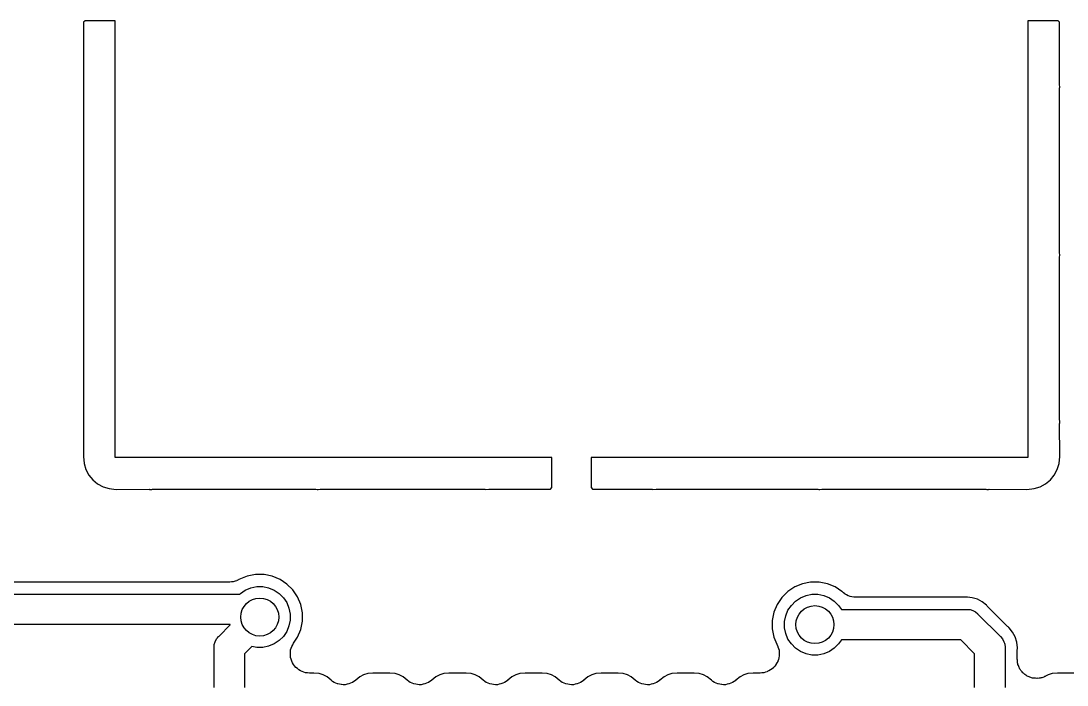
# Model space of a CAD drawing. Extents: x 115.8 to 161.5, y -138.1 to -92.5.
# Drawn here: x 150.43 to 157.31, y -119.95 to -115.58 of the extents above; entities that cross this region are included whole.
import ezdxf

# ---------------------------------------------------------------- set-up
doc = ezdxf.new("R2010")
doc.units = 0
doc.layers.add('BLACK', color=7, linetype='CONTINUOUS')

msp = doc.modelspace()

# ---------------------------------------------------------------- linework, layer by layer
at = {"layer": 'BLACK', "linetype": 'CONTINUOUS'}
for p, q in [((150.851, -115.579), (150.842, -115.588)), ((150.842, -115.588), (150.842, -115.963)), ((151.05, -115.579), (150.851, -115.579)), ((151.05, -118.45), (151.05, -115.579)), ((157.249, -115.579), (157.05, -115.579)), ((157.05, -115.579), (157.05, -118.45)), ((157.258, -115.588), (157.249, -115.579)), ((157.258, -115.986), (157.258, -115.588)), ((150.842, -115.964), (150.841, -115.972)), ((150.842, -115.963), (150.842, -115.964)), ((150.841, -115.979), (150.84, -115.983)), ((150.84, -115.983), (150.841, -116.006)), ((150.841, -115.972), (150.841, -115.979)), ((150.841, -116.006), (150.842, -116.008)), ((150.842, -116.008), (150.841, -116.011)), ((150.841, -116.011), (150.842, -116.014)), ((150.842, -116.014), (150.841, -117.067)), ((157.259, -115.989), (157.258, -115.986)), ((157.258, -115.992), (157.259, -115.989)), ((157.258, -115.994), (157.258, -115.992)), ((157.26, -116.017), (157.258, -115.994)), ((157.258, -116.036), (157.259, -116.028)), ((157.258, -116.037), (157.258, -116.036)), ((157.259, -117.096), (157.258, -116.037)), ((157.259, -116.02), (157.26, -116.017)), ((157.259, -116.028), (157.259, -116.02)), ((150.841, -117.069), (150.84, -117.076)), ((150.841, -117.067), (150.841, -117.069)), ((150.84, -117.076), (150.84, -117.083)), ((150.84, -117.083), (150.841, -117.096)), ((150.841, -117.096), (150.841, -117.098)), ((150.841, -117.098), (150.841, -117.101)), ((150.841, -117.101), (150.841, -117.104)), ((150.841, -117.104), (150.841, -118.172)), ((157.259, -117.099), (157.259, -117.096)), ((157.259, -117.102), (157.259, -117.099)), ((157.259, -117.104), (157.259, -117.102)), ((157.26, -117.117), (157.259, -117.104)), ((157.259, -117.131), (157.26, -117.123)), ((157.259, -117.133), (157.259, -117.131)), ((157.259, -118.206), (157.259, -117.133)), ((157.26, -117.123), (157.26, -117.117)), ((150.841, -118.172), (150.841, -118.173)), ((150.841, -118.173), (150.84, -118.18)), ((150.84, -118.18), (150.84, -118.187)), ((150.84, -118.187), (150.84, -118.188)), ((150.84, -118.188), (150.84, -118.192)), ((150.84, -118.192), (150.841, -118.195)), ((150.841, -118.195), (150.84, -118.444)), ((157.26, -118.209), (157.259, -118.206)), ((157.259, -118.228), (157.26, -118.226)), ((157.26, -118.444), (157.259, -118.228)), ((157.26, -118.212), (157.26, -118.209)), ((157.26, -118.213), (157.26, -118.212)), ((157.26, -118.221), (157.26, -118.213)), ((157.26, -118.226), (157.26, -118.221)), ((150.84, -118.444), (150.845, -118.491)), ((157.255, -118.491), (157.26, -118.444)), ((150.845, -118.491), (150.857, -118.53)), ((153.921, -118.45), (151.05, -118.45)), ((153.921, -118.649), (153.921, -118.45)), ((157.05, -118.45), (154.179, -118.45)), ((154.179, -118.45), (154.179, -118.649)), ((157.243, -118.53), (157.255, -118.491)), ((150.857, -118.53), (150.876, -118.566)), ((150.876, -118.566), (150.902, -118.598)), ((157.198, -118.598), (157.224, -118.566)), ((157.224, -118.566), (157.243, -118.53)), ((150.902, -118.598), (150.934, -118.624)), ((150.934, -118.624), (150.97, -118.643)), ((150.97, -118.643), (151.009, -118.655)), ((153.912, -118.658), (153.921, -118.649)), ((154.179, -118.649), (154.188, -118.658)), ((157.091, -118.655), (157.13, -118.643)), ((157.13, -118.643), (157.166, -118.624)), ((157.166, -118.624), (157.198, -118.598)), ((151.009, -118.655), (151.056, -118.66)), ((151.056, -118.66), (151.272, -118.659)), ((151.272, -118.659), (151.274, -118.66)), ((151.274, -118.66), (151.279, -118.66)), ((151.279, -118.66), (151.287, -118.66)), ((151.287, -118.66), (151.288, -118.66)), ((151.288, -118.66), (151.291, -118.66)), ((151.291, -118.66), (151.294, -118.659)), ((151.294, -118.659), (152.367, -118.659)), ((152.367, -118.659), (152.369, -118.659)), ((152.369, -118.659), (152.377, -118.66)), ((152.377, -118.66), (152.383, -118.66)), ((152.383, -118.66), (152.396, -118.659)), ((152.396, -118.659), (152.398, -118.659)), ((152.398, -118.659), (152.401, -118.659)), ((152.401, -118.659), (152.404, -118.659)), ((152.404, -118.659), (153.463, -118.658)), ((153.463, -118.658), (153.464, -118.658)), ((153.464, -118.658), (153.472, -118.659)), ((153.472, -118.659), (153.48, -118.659)), ((153.48, -118.659), (153.483, -118.66)), ((153.483, -118.66), (153.506, -118.658)), ((153.506, -118.658), (153.508, -118.658)), ((153.508, -118.658), (153.511, -118.659)), ((153.511, -118.659), (153.514, -118.658)), ((153.514, -118.658), (153.912, -118.658)), ((154.188, -118.658), (154.563, -118.658)), ((154.563, -118.658), (154.564, -118.658)), ((154.564, -118.658), (154.572, -118.659)), ((154.572, -118.659), (154.579, -118.659)), ((154.579, -118.659), (154.583, -118.66)), ((154.583, -118.66), (154.606, -118.659)), ((154.606, -118.659), (154.608, -118.658)), ((154.608, -118.658), (154.611, -118.659)), ((154.611, -118.659), (154.614, -118.658)), ((154.614, -118.658), (155.667, -118.659)), ((155.667, -118.659), (155.669, -118.659)), ((155.669, -118.659), (155.676, -118.66)), ((155.676, -118.66), (155.683, -118.66)), ((155.683, -118.66), (155.696, -118.659)), ((155.696, -118.659), (155.698, -118.659)), ((155.698, -118.659), (155.701, -118.659)), ((155.701, -118.659), (155.704, -118.659)), ((155.704, -118.659), (156.772, -118.659)), ((156.772, -118.659), (156.773, -118.659)), ((156.773, -118.659), (156.78, -118.66)), ((156.78, -118.66), (156.787, -118.66)), ((156.787, -118.66), (156.788, -118.66)), ((156.788, -118.66), (156.792, -118.66)), ((156.792, -118.66), (156.795, -118.659)), ((156.795, -118.659), (157.044, -118.66)), ((157.044, -118.66), (157.091, -118.655)), ((151.802, -119.27), (150.265, -119.27)), ((151.813, -119.269), (151.802, -119.27)), ((151.825, -119.268), (151.813, -119.269)), ((151.826, -119.268), (151.825, -119.268)), ((151.838, -119.264), (151.826, -119.268)), ((151.826, -119.268), (151.826, -119.268)), ((151.849, -119.261), (151.838, -119.264)), ((151.85, -119.26), (151.849, -119.261)), ((151.849, -119.261), (151.849, -119.261)), ((151.86, -119.255), (151.85, -119.26)), ((151.862, -119.254), (151.86, -119.255)), ((151.918, -119.231), (151.862, -119.254)), ((151.972, -119.22), (151.918, -119.231)), ((152.028, -119.22), (151.972, -119.22)), ((152.082, -119.231), (152.028, -119.22)), ((152.133, -119.252), (152.082, -119.231)), ((152.178, -119.283), (152.133, -119.252)), ((155.622, -119.27), (155.568, -119.281)), ((155.678, -119.27), (155.622, -119.27)), ((155.732, -119.281), (155.678, -119.27)), ((151.873, -119.345), (151.905, -119.323)), ((151.905, -119.323), (151.942, -119.308)), ((151.942, -119.308), (151.98, -119.3)), ((151.98, -119.3), (152.02, -119.3)), ((152.02, -119.3), (152.058, -119.308)), ((152.058, -119.308), (152.095, -119.323)), ((152.095, -119.323), (152.127, -119.345)), ((152.217, -119.322), (152.178, -119.283)), ((152.248, -119.367), (152.217, -119.322)), ((155.472, -119.333), (155.433, -119.372)), ((155.517, -119.302), (155.472, -119.333)), ((155.568, -119.281), (155.517, -119.302)), ((155.783, -119.302), (155.732, -119.281)), ((155.828, -119.333), (155.783, -119.302)), ((155.829, -119.333), (155.828, -119.333)), ((155.838, -119.34), (155.829, -119.333)), ((155.847, -119.348), (155.838, -119.34)), ((150.255, -119.35), (151.867, -119.35)), ((151.867, -119.35), (151.873, -119.345)), ((152.127, -119.345), (152.155, -119.373)), ((152.155, -119.373), (152.177, -119.405)), ((152.177, -119.405), (152.192, -119.442)), ((152.269, -119.418), (152.248, -119.367)), ((155.433, -119.372), (155.402, -119.417)), ((155.495, -119.423), (155.523, -119.395)), ((155.523, -119.395), (155.555, -119.373)), ((155.555, -119.373), (155.592, -119.358)), ((155.592, -119.358), (155.63, -119.35)), ((155.63, -119.35), (155.67, -119.35)), ((155.67, -119.35), (155.708, -119.358)), ((155.708, -119.358), (155.745, -119.373)), ((155.745, -119.373), (155.777, -119.395)), ((155.777, -119.395), (155.805, -119.423)), ((155.848, -119.349), (155.847, -119.348)), ((155.847, -119.348), (155.847, -119.348)), ((155.858, -119.354), (155.848, -119.349)), ((155.869, -119.36), (155.858, -119.354)), ((155.87, -119.36), (155.869, -119.36)), ((155.869, -119.36), (155.869, -119.36)), ((155.881, -119.364), (155.87, -119.36)), ((155.892, -119.367), (155.881, -119.364)), ((155.893, -119.367), (155.892, -119.367)), ((155.905, -119.369), (155.893, -119.367)), ((155.893, -119.367), (155.893, -119.367)), ((155.917, -119.37), (155.905, -119.369)), ((155.918, -119.37), (155.917, -119.37)), ((155.919, -119.37), (155.918, -119.37)), ((155.918, -119.37), (155.918, -119.37)), ((155.918, -119.37), (155.918, -119.37)), ((156.635, -119.37), (155.919, -119.37)), ((156.64, -119.369), (156.635, -119.37)), ((156.646, -119.37), (156.64, -119.369)), ((156.647, -119.369), (156.646, -119.37)), ((156.65, -119.369), (156.647, -119.369)), ((156.653, -119.369), (156.65, -119.369)), ((156.685, -119.373), (156.653, -119.369)), ((156.653, -119.369), (156.653, -119.369)), ((156.719, -119.383), (156.685, -119.373)), ((156.75, -119.4), (156.719, -119.383)), ((156.778, -119.422), (156.75, -119.4)), ((152.192, -119.442), (152.2, -119.48)), ((152.28, -119.472), (152.269, -119.418)), ((152.28, -119.528), (152.28, -119.472)), ((155.381, -119.468), (155.37, -119.522)), ((155.402, -119.417), (155.381, -119.468)), ((155.458, -119.492), (155.473, -119.455)), ((155.473, -119.455), (155.495, -119.423)), ((155.805, -119.423), (155.824, -119.45)), ((155.824, -119.45), (156.645, -119.45)), ((156.645, -119.45), (156.65, -119.45)), ((156.65, -119.45), (156.655, -119.45)), ((156.655, -119.45), (156.655, -119.45)), ((156.655, -119.45), (156.67, -119.451)), ((156.67, -119.451), (156.688, -119.457)), ((156.688, -119.457), (156.706, -119.466)), ((156.706, -119.466), (156.721, -119.479)), ((156.721, -119.479), (156.724, -119.483)), ((156.78, -119.424), (156.778, -119.422)), ((156.783, -119.428), (156.78, -119.424)), ((156.787, -119.432), (156.783, -119.428)), ((156.788, -119.433), (156.787, -119.432)), ((156.917, -119.562), (156.788, -119.433)), ((152.2, -119.52), (152.192, -119.558)), ((152.2, -119.48), (152.2, -119.52)), ((152.269, -119.582), (152.28, -119.528)), ((155.37, -119.522), (155.37, -119.578)), ((155.45, -119.53), (155.458, -119.492)), ((155.45, -119.57), (155.45, -119.53)), ((156.724, -119.483), (156.867, -119.626)), ((151.806, -119.55), (150.291, -119.55)), ((151.733, -119.626), (151.806, -119.552)), ((151.806, -119.552), (151.806, -119.55)), ((152.177, -119.595), (152.155, -119.627)), ((152.192, -119.558), (152.177, -119.595)), ((152.248, -119.633), (152.269, -119.582)), ((155.37, -119.578), (155.381, -119.632)), ((155.458, -119.608), (155.45, -119.57)), ((155.473, -119.645), (155.458, -119.608)), ((156.921, -119.565), (156.917, -119.562)), ((156.924, -119.569), (156.921, -119.565)), ((156.926, -119.57), (156.924, -119.569)), ((156.928, -119.572), (156.926, -119.57)), ((156.95, -119.6), (156.928, -119.572)), ((156.967, -119.631), (156.95, -119.6)), ((151.7, -119.7), (151.701, -119.68)), ((151.701, -119.68), (151.707, -119.662)), ((151.707, -119.662), (151.716, -119.644)), ((151.716, -119.644), (151.722, -119.637)), ((151.722, -119.637), (151.729, -119.629)), ((151.729, -119.629), (151.733, -119.626)), ((152.095, -119.677), (152.058, -119.692)), ((152.127, -119.655), (152.095, -119.677)), ((152.155, -119.627), (152.127, -119.655)), ((152.211, -119.693), (152.217, -119.682)), ((152.217, -119.682), (152.222, -119.671)), ((152.222, -119.671), (152.248, -119.633)), ((155.381, -119.632), (155.406, -119.693)), ((155.495, -119.677), (155.473, -119.645)), ((155.523, -119.705), (155.495, -119.677)), ((155.805, -119.677), (155.777, -119.705)), ((155.824, -119.65), (155.805, -119.677)), ((156.609, -119.65), (155.824, -119.65)), ((156.7, -119.741), (156.609, -119.65)), ((156.867, -119.626), (156.871, -119.629)), ((156.871, -119.629), (156.884, -119.644)), ((156.884, -119.644), (156.893, -119.662)), ((156.893, -119.662), (156.896, -119.671)), ((156.896, -119.671), (156.898, -119.679)), ((156.898, -119.679), (156.899, -119.68)), ((156.899, -119.68), (156.9, -119.695)), ((156.977, -119.665), (156.967, -119.631)), ((156.979, -119.684), (156.977, -119.665)), ((156.981, -119.7), (156.979, -119.684)), ((151.7, -119.705), (151.7, -119.7)), ((151.7, -119.963), (151.7, -119.705)), ((151.948, -119.694), (151.9, -119.741)), ((151.9, -119.741), (151.9, -119.963)), ((151.98, -119.7), (151.948, -119.694)), ((152.02, -119.7), (151.98, -119.7)), ((152.058, -119.692), (152.02, -119.7)), ((152.201, -119.741), (152.202, -119.729)), ((152.201, -119.742), (152.201, -119.741)), ((152.201, -119.741), (152.201, -119.741)), ((152.202, -119.754), (152.201, -119.742)), ((152.202, -119.729), (152.203, -119.717)), ((152.203, -119.766), (152.202, -119.754)), ((152.203, -119.716), (152.207, -119.705)), ((152.203, -119.717), (152.203, -119.716)), ((152.203, -119.717), (152.203, -119.717)), ((152.207, -119.705), (152.211, -119.693)), ((152.211, -119.693), (152.211, -119.693)), ((152.211, -119.693), (152.211, -119.693)), ((155.406, -119.693), (155.407, -119.694)), ((155.407, -119.694), (155.407, -119.694)), ((155.407, -119.694), (155.407, -119.694)), ((155.407, -119.694), (155.407, -119.695)), ((155.407, -119.695), (155.41, -119.707)), ((155.41, -119.707), (155.414, -119.718)), ((155.414, -119.718), (155.414, -119.719)), ((155.414, -119.719), (155.414, -119.719)), ((155.414, -119.719), (155.415, -119.731)), ((155.415, -119.731), (155.416, -119.743)), ((155.416, -119.744), (155.415, -119.755)), ((155.416, -119.743), (155.416, -119.743)), ((155.416, -119.743), (155.416, -119.744)), ((155.555, -119.727), (155.523, -119.705)), ((155.592, -119.742), (155.555, -119.727)), ((155.63, -119.75), (155.592, -119.742)), ((155.67, -119.75), (155.63, -119.75)), ((155.708, -119.742), (155.67, -119.75)), ((155.745, -119.727), (155.708, -119.742)), ((155.777, -119.705), (155.745, -119.727)), ((156.7, -119.963), (156.7, -119.741)), ((156.9, -119.695), (156.9, -119.695)), ((156.9, -119.695), (156.9, -119.7)), ((156.9, -119.7), (156.9, -119.705)), ((156.9, -119.705), (156.9, -119.963)), ((156.98, -119.713), (156.981, -119.708)), ((156.98, -119.715), (156.98, -119.713)), ((156.98, -119.777), (156.98, -119.715)), ((156.981, -119.703), (156.981, -119.7)), ((156.981, -119.708), (156.981, -119.703)), ((152.207, -119.778), (152.203, -119.766)), ((152.203, -119.766), (152.203, -119.766)), ((152.203, -119.766), (152.203, -119.766)), ((152.21, -119.79), (152.207, -119.778)), ((152.216, -119.801), (152.21, -119.79)), ((152.21, -119.79), (152.21, -119.79)), ((152.21, -119.79), (152.21, -119.79)), ((152.222, -119.812), (152.216, -119.801)), ((152.229, -119.821), (152.222, -119.812)), ((152.222, -119.812), (152.222, -119.812)), ((152.222, -119.812), (152.222, -119.812)), ((152.237, -119.831), (152.229, -119.821)), ((155.386, -119.823), (155.378, -119.832)), ((155.394, -119.814), (155.386, -119.823)), ((155.4, -119.802), (155.394, -119.813)), ((155.394, -119.813), (155.394, -119.813)), ((155.394, -119.813), (155.394, -119.814)), ((155.406, -119.792), (155.4, -119.802)), ((155.41, -119.779), (155.406, -119.791)), ((155.406, -119.791), (155.406, -119.792)), ((155.406, -119.792), (155.406, -119.792)), ((155.413, -119.768), (155.41, -119.779)), ((155.415, -119.755), (155.413, -119.768)), ((155.413, -119.768), (155.413, -119.768)), ((155.413, -119.768), (155.413, -119.768)), ((156.981, -119.783), (156.98, -119.777)), ((156.981, -119.789), (156.981, -119.783)), ((156.982, -119.795), (156.981, -119.789)), ((156.982, -119.802), (156.982, -119.795)), ((156.984, -119.807), (156.982, -119.802)), ((156.985, -119.813), (156.984, -119.807)), ((156.988, -119.819), (156.985, -119.813)), ((156.99, -119.825), (156.988, -119.819)), ((152.247, -119.839), (152.237, -119.831)), ((152.237, -119.831), (152.237, -119.831)), ((152.237, -119.831), (152.237, -119.831)), ((152.256, -119.847), (152.247, -119.839)), ((152.257, -119.847), (152.256, -119.847)), ((152.256, -119.847), (152.256, -119.847)), ((152.267, -119.853), (152.257, -119.847)), ((152.278, -119.859), (152.267, -119.853)), ((152.29, -119.862), (152.278, -119.859)), ((152.278, -119.859), (152.278, -119.859)), ((152.278, -119.859), (152.278, -119.859)), ((152.301, -119.866), (152.29, -119.862)), ((152.302, -119.866), (152.301, -119.866)), ((152.314, -119.868), (152.302, -119.866)), ((152.302, -119.866), (152.302, -119.866)), ((152.326, -119.869), (152.314, -119.868)), ((152.327, -119.869), (152.326, -119.869)), ((152.328, -119.869), (152.327, -119.869)), ((152.327, -119.869), (152.327, -119.869)), ((152.327, -119.869), (152.327, -119.869)), ((152.356, -119.869), (152.328, -119.869)), ((152.39, -119.872), (152.356, -119.869)), ((152.417, -119.88), (152.39, -119.872)), ((152.442, -119.894), (152.417, -119.88)), ((152.683, -119.88), (152.658, -119.894)), ((152.71, -119.872), (152.683, -119.88)), ((152.744, -119.869), (152.71, -119.872)), ((152.856, -119.869), (152.744, -119.869)), ((152.89, -119.872), (152.856, -119.869)), ((152.917, -119.88), (152.89, -119.872)), ((152.942, -119.894), (152.917, -119.88)), ((153.183, -119.88), (153.158, -119.894)), ((153.21, -119.872), (153.183, -119.88)), ((153.244, -119.869), (153.21, -119.872)), ((153.356, -119.869), (153.244, -119.869)), ((153.39, -119.872), (153.356, -119.869)), ((153.417, -119.88), (153.39, -119.872)), ((153.442, -119.894), (153.417, -119.88)), ((153.683, -119.88), (153.658, -119.894)), ((153.71, -119.872), (153.683, -119.88)), ((153.744, -119.869), (153.71, -119.872)), ((153.856, -119.869), (153.744, -119.869)), ((153.89, -119.872), (153.856, -119.869)), ((153.917, -119.88), (153.89, -119.872)), ((153.942, -119.894), (153.917, -119.88)), ((154.183, -119.88), (154.158, -119.894)), ((154.21, -119.872), (154.183, -119.88)), ((154.244, -119.869), (154.21, -119.872)), ((154.356, -119.869), (154.244, -119.869)), ((154.39, -119.872), (154.356, -119.869)), ((154.417, -119.88), (154.39, -119.872)), ((154.442, -119.894), (154.417, -119.88)), ((154.683, -119.88), (154.658, -119.894)), ((154.71, -119.872), (154.683, -119.88)), ((154.744, -119.869), (154.71, -119.872)), ((154.856, -119.869), (154.744, -119.869)), ((154.89, -119.872), (154.856, -119.869)), ((154.917, -119.88), (154.89, -119.872)), ((154.942, -119.894), (154.917, -119.88)), ((155.183, -119.88), (155.158, -119.894)), ((155.21, -119.872), (155.183, -119.88)), ((155.244, -119.869), (155.21, -119.872)), ((155.289, -119.869), (155.244, -119.869)), ((155.301, -119.868), (155.289, -119.869)), ((155.313, -119.867), (155.301, -119.868)), ((155.314, -119.867), (155.313, -119.867)), ((155.313, -119.867), (155.313, -119.867)), ((155.325, -119.863), (155.314, -119.867)), ((155.337, -119.86), (155.325, -119.863)), ((155.348, -119.854), (155.337, -119.859)), ((155.337, -119.859), (155.337, -119.86)), ((155.337, -119.86), (155.337, -119.86)), ((155.359, -119.848), (155.348, -119.854)), ((155.369, -119.84), (155.359, -119.848)), ((155.359, -119.848), (155.359, -119.848)), ((155.359, -119.848), (155.359, -119.848)), ((155.378, -119.833), (155.369, -119.84)), ((155.378, -119.832), (155.378, -119.832)), ((155.378, -119.832), (155.378, -119.833)), ((156.992, -119.831), (156.99, -119.825)), ((156.995, -119.836), (156.992, -119.831)), ((156.998, -119.842), (156.995, -119.836)), ((157.001, -119.847), (156.998, -119.842)), ((157.005, -119.852), (157.001, -119.847)), ((157.008, -119.857), (157.005, -119.852)), ((157.013, -119.861), (157.008, -119.857)), ((157.017, -119.867), (157.013, -119.861)), ((157.021, -119.87), (157.017, -119.867)), ((157.026, -119.874), (157.021, -119.87)), ((157.031, -119.878), (157.026, -119.874)), ((157.036, -119.882), (157.031, -119.878)), ((157.041, -119.885), (157.036, -119.882)), ((157.046, -119.888), (157.041, -119.885)), ((157.052, -119.891), (157.046, -119.888)), ((157.058, -119.894), (157.052, -119.891)), ((157.16, -119.892), (157.155, -119.895)), ((157.165, -119.89), (157.16, -119.892)), ((157.167, -119.889), (157.165, -119.89)), ((157.183, -119.88), (157.167, -119.889)), ((157.21, -119.872), (157.183, -119.88)), ((157.244, -119.869), (157.21, -119.872)), ((157.356, -119.869), (157.244, -119.869)), ((152.469, -119.916), (152.442, -119.894)), ((152.479, -119.923), (152.469, -119.916)), ((152.489, -119.93), (152.479, -119.923)), ((152.49, -119.93), (152.489, -119.93)), ((152.501, -119.935), (152.49, -119.93)), ((152.49, -119.93), (152.49, -119.93)), ((152.512, -119.939), (152.501, -119.935)), ((152.513, -119.94), (152.512, -119.939)), ((152.512, -119.939), (152.512, -119.939)), ((152.525, -119.942), (152.513, -119.94)), ((152.536, -119.944), (152.525, -119.942)), ((152.537, -119.944), (152.536, -119.944)), ((152.549, -119.945), (152.537, -119.944)), ((152.537, -119.944), (152.537, -119.944)), ((152.561, -119.945), (152.549, -119.945)), ((152.562, -119.945), (152.561, -119.945)), ((152.574, -119.942), (152.562, -119.945)), ((152.562, -119.945), (152.562, -119.945)), ((152.585, -119.94), (152.574, -119.942)), ((152.586, -119.94), (152.585, -119.94)), ((152.597, -119.935), (152.586, -119.94)), ((152.586, -119.94), (152.586, -119.94)), ((152.608, -119.931), (152.597, -119.935)), ((152.609, -119.931), (152.608, -119.931)), ((152.619, -119.924), (152.609, -119.93)), ((152.609, -119.93), (152.609, -119.931)), ((152.629, -119.917), (152.619, -119.924)), ((152.63, -119.917), (152.629, -119.917)), ((152.631, -119.916), (152.63, -119.917)), ((152.63, -119.917), (152.63, -119.917)), ((152.63, -119.917), (152.63, -119.917)), ((152.658, -119.894), (152.631, -119.916)), ((152.969, -119.916), (152.942, -119.894)), ((152.979, -119.923), (152.969, -119.916)), ((152.989, -119.93), (152.979, -119.923)), ((152.99, -119.93), (152.989, -119.93)), ((153.001, -119.935), (152.99, -119.93)), ((152.99, -119.93), (152.99, -119.93)), ((153.012, -119.939), (153.001, -119.935)), ((153.013, -119.94), (153.012, -119.939)), ((153.012, -119.939), (153.012, -119.939)), ((153.025, -119.942), (153.013, -119.94)), ((153.036, -119.944), (153.025, -119.942)), ((153.037, -119.944), (153.036, -119.944)), ((153.049, -119.945), (153.037, -119.944)), ((153.037, -119.944), (153.037, -119.944)), ((153.061, -119.945), (153.049, -119.945)), ((153.062, -119.945), (153.061, -119.945)), ((153.074, -119.942), (153.062, -119.945)), ((153.062, -119.945), (153.062, -119.945)), ((153.085, -119.94), (153.074, -119.942)), ((153.086, -119.94), (153.085, -119.94)), ((153.097, -119.935), (153.086, -119.94)), ((153.086, -119.94), (153.086, -119.94)), ((153.108, -119.931), (153.097, -119.935)), ((153.109, -119.931), (153.108, -119.931)), ((153.119, -119.924), (153.109, -119.93)), ((153.109, -119.93), (153.109, -119.931)), ((153.129, -119.917), (153.119, -119.924)), ((153.13, -119.917), (153.129, -119.917)), ((153.131, -119.916), (153.13, -119.917)), ((153.13, -119.917), (153.13, -119.917)), ((153.13, -119.917), (153.13, -119.917)), ((153.158, -119.894), (153.131, -119.916)), ((153.469, -119.916), (153.442, -119.894)), ((153.479, -119.923), (153.469, -119.916)), ((153.489, -119.93), (153.479, -119.923)), ((153.49, -119.93), (153.489, -119.93)), ((153.501, -119.935), (153.49, -119.93)), ((153.49, -119.93), (153.49, -119.93)), ((153.512, -119.939), (153.501, -119.935)), ((153.513, -119.94), (153.512, -119.939)), ((153.512, -119.939), (153.512, -119.939)), ((153.525, -119.942), (153.513, -119.94)), ((153.536, -119.944), (153.525, -119.942)), ((153.537, -119.944), (153.536, -119.944)), ((153.549, -119.945), (153.537, -119.944)), ((153.537, -119.944), (153.537, -119.944)), ((153.561, -119.945), (153.549, -119.945)), ((153.562, -119.945), (153.561, -119.945)), ((153.574, -119.942), (153.562, -119.945)), ((153.562, -119.945), (153.562, -119.945)), ((153.585, -119.94), (153.574, -119.942)), ((153.586, -119.94), (153.585, -119.94)), ((153.597, -119.935), (153.586, -119.94)), ((153.586, -119.94), (153.586, -119.94)), ((153.608, -119.931), (153.597, -119.935)), ((153.609, -119.931), (153.608, -119.931)), ((153.619, -119.924), (153.609, -119.93)), ((153.609, -119.93), (153.609, -119.931)), ((153.629, -119.917), (153.619, -119.924)), ((153.63, -119.917), (153.629, -119.917)), ((153.631, -119.916), (153.63, -119.917)), ((153.63, -119.917), (153.63, -119.917)), ((153.63, -119.917), (153.63, -119.917)), ((153.658, -119.894), (153.631, -119.916)), ((153.969, -119.916), (153.942, -119.894)), ((153.979, -119.923), (153.969, -119.916)), ((153.989, -119.93), (153.979, -119.923)), ((153.99, -119.93), (153.989, -119.93)), ((154.001, -119.935), (153.99, -119.93)), ((153.99, -119.93), (153.99, -119.93)), ((154.012, -119.939), (154.001, -119.935)), ((154.013, -119.94), (154.012, -119.939)), ((154.012, -119.939), (154.012, -119.939)), ((154.025, -119.942), (154.013, -119.94)), ((154.036, -119.944), (154.025, -119.942)), ((154.037, -119.944), (154.036, -119.944)), ((154.049, -119.945), (154.037, -119.944)), ((154.037, -119.944), (154.037, -119.944)), ((154.061, -119.945), (154.049, -119.945)), ((154.062, -119.945), (154.061, -119.945)), ((154.074, -119.942), (154.062, -119.945)), ((154.062, -119.945), (154.062, -119.945)), ((154.085, -119.94), (154.074, -119.942)), ((154.086, -119.94), (154.085, -119.94)), ((154.097, -119.935), (154.086, -119.94)), ((154.086, -119.94), (154.086, -119.94)), ((154.108, -119.931), (154.097, -119.935)), ((154.109, -119.931), (154.108, -119.931)), ((154.119, -119.924), (154.109, -119.93)), ((154.109, -119.93), (154.109, -119.931)), ((154.129, -119.917), (154.119, -119.924)), ((154.13, -119.917), (154.129, -119.917)), ((154.131, -119.916), (154.13, -119.917)), ((154.13, -119.917), (154.13, -119.917)), ((154.13, -119.917), (154.13, -119.917)), ((154.158, -119.894), (154.131, -119.916)), ((154.469, -119.916), (154.442, -119.894)), ((154.479, -119.923), (154.469, -119.916)), ((154.489, -119.93), (154.479, -119.923)), ((154.49, -119.93), (154.489, -119.93)), ((154.501, -119.935), (154.49, -119.93)), ((154.49, -119.93), (154.49, -119.93)), ((154.512, -119.939), (154.501, -119.935)), ((154.513, -119.94), (154.512, -119.939)), ((154.512, -119.939), (154.512, -119.939)), ((154.525, -119.942), (154.513, -119.94)), ((154.536, -119.944), (154.525, -119.942)), ((154.537, -119.944), (154.536, -119.944)), ((154.549, -119.945), (154.537, -119.944)), ((154.537, -119.944), (154.537, -119.944)), ((154.561, -119.945), (154.549, -119.945)), ((154.562, -119.945), (154.561, -119.945)), ((154.574, -119.942), (154.562, -119.945)), ((154.562, -119.945), (154.562, -119.945)), ((154.585, -119.94), (154.574, -119.942)), ((154.586, -119.94), (154.585, -119.94)), ((154.597, -119.935), (154.586, -119.94)), ((154.586, -119.94), (154.586, -119.94)), ((154.608, -119.931), (154.597, -119.935)), ((154.609, -119.931), (154.608, -119.931)), ((154.619, -119.924), (154.609, -119.93)), ((154.609, -119.93), (154.609, -119.931)), ((154.629, -119.917), (154.619, -119.924)), ((154.63, -119.917), (154.629, -119.917)), ((154.631, -119.916), (154.63, -119.917)), ((154.63, -119.917), (154.63, -119.917)), ((154.63, -119.917), (154.63, -119.917)), ((154.658, -119.894), (154.631, -119.916)), ((154.969, -119.916), (154.942, -119.894)), ((154.979, -119.923), (154.969, -119.916)), ((154.989, -119.93), (154.979, -119.923)), ((154.99, -119.93), (154.989, -119.93)), ((155.001, -119.935), (154.99, -119.93)), ((154.99, -119.93), (154.99, -119.93)), ((155.012, -119.939), (155.001, -119.935)), ((155.013, -119.94), (155.012, -119.939)), ((155.012, -119.939), (155.012, -119.939)), ((155.025, -119.942), (155.013, -119.94)), ((155.036, -119.944), (155.025, -119.942)), ((155.037, -119.944), (155.036, -119.944)), ((155.049, -119.945), (155.037, -119.944)), ((155.037, -119.944), (155.037, -119.944)), ((155.061, -119.945), (155.049, -119.945)), ((155.062, -119.945), (155.061, -119.945)), ((155.074, -119.942), (155.062, -119.945)), ((155.062, -119.945), (155.062, -119.945)), ((155.085, -119.94), (155.074, -119.942)), ((155.086, -119.94), (155.085, -119.94)), ((155.097, -119.935), (155.086, -119.94)), ((155.086, -119.94), (155.086, -119.94)), ((155.108, -119.931), (155.097, -119.935)), ((155.109, -119.931), (155.108, -119.931)), ((155.119, -119.924), (155.109, -119.93)), ((155.109, -119.93), (155.109, -119.931)), ((155.129, -119.917), (155.119, -119.924)), ((155.13, -119.917), (155.129, -119.917)), ((155.131, -119.916), (155.13, -119.917)), ((155.13, -119.917), (155.13, -119.917)), ((155.13, -119.917), (155.13, -119.917)), ((155.158, -119.894), (155.131, -119.916)), ((157.063, -119.896), (157.058, -119.894)), ((157.069, -119.898), (157.063, -119.896)), ((157.075, -119.899), (157.069, -119.898)), ((157.081, -119.901), (157.075, -119.899)), ((157.087, -119.902), (157.081, -119.901)), ((157.093, -119.903), (157.087, -119.902)), ((157.1, -119.903), (157.093, -119.903)), ((157.106, -119.904), (157.1, -119.903)), ((157.112, -119.903), (157.106, -119.904)), ((157.118, -119.904), (157.112, -119.903)), ((157.124, -119.902), (157.118, -119.904)), ((157.131, -119.902), (157.124, -119.902)), ((157.136, -119.9), (157.131, -119.902)), ((157.142, -119.899), (157.136, -119.9)), ((157.148, -119.897), (157.142, -119.899)), ((157.155, -119.895), (157.148, -119.897))]:
    msp.add_line(p, q, dxfattribs=at)
at = {"layer": 'BLACK'}
for centre in [(152, -119.5), (155.65, -119.55)]:
    msp.add_circle(centre, 0.125, dxfattribs=at)

doc.saveas('drawing.dxf')
